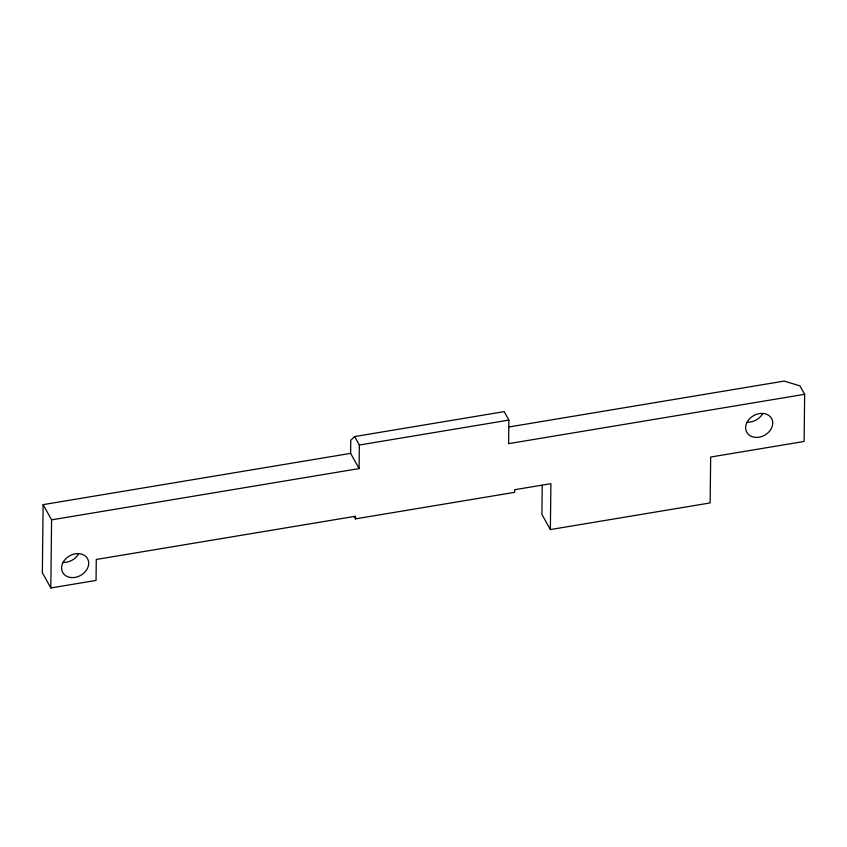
<?xml version="1.0" encoding="UTF-8"?>
<svg xmlns="http://www.w3.org/2000/svg" width="847" height="847" viewBox="0 0 847 847"><rect width="100%" height="100%" fill="white"/><g stroke="black" fill="none" stroke-linecap="round" stroke-linejoin="round"><path stroke-width="1.27" d="M43.112 504.632L51.593 519.857L359.086 468.592L350.616 453.367L43.112 504.632L42.35 572.741L50.82 587.966L96.039 580.428L96.283 559.465L355.539 516.247L355.507 518.862L514.68 492.329L514.711 489.714L550.889 483.679L550.37 529.566L710.146 502.927L710.665 457.041L804.121 441.456L804.65 394.31L799.939 385.851L784.121 381.097L509.259 426.92M50.82 587.966L51.593 519.857M350.616 453.367L350.764 440.271L354.639 436.565L504.166 411.631L508.878 420.091L508.613 443.659L804.65 394.31M359.086 468.592L359.35 445.014L354.639 436.565M542.228 485.5L541.9 514.341L550.37 529.566M359.35 445.014L508.878 420.091M354.3 516.691L355.507 518.862M762.374 414.141A14.208 11.233 -29.1 0 1 747.054 422.177M78.358 554.319A14.208 11.233 -29.1 0 1 63.038 562.355M755.524 437.391A14.208 11.233 -29.1 0 0 772.305 420.186A14.208 11.233 -29.1 0 0 749.669 418.683A14.208 11.233 -29.1 0 0 755.524 437.391M71.508 577.58A14.208 11.233 -29.1 0 0 88.289 560.375A14.208 11.233 -29.1 0 0 65.653 558.872A14.208 11.233 -29.1 0 0 71.508 577.58"/></g></svg>
